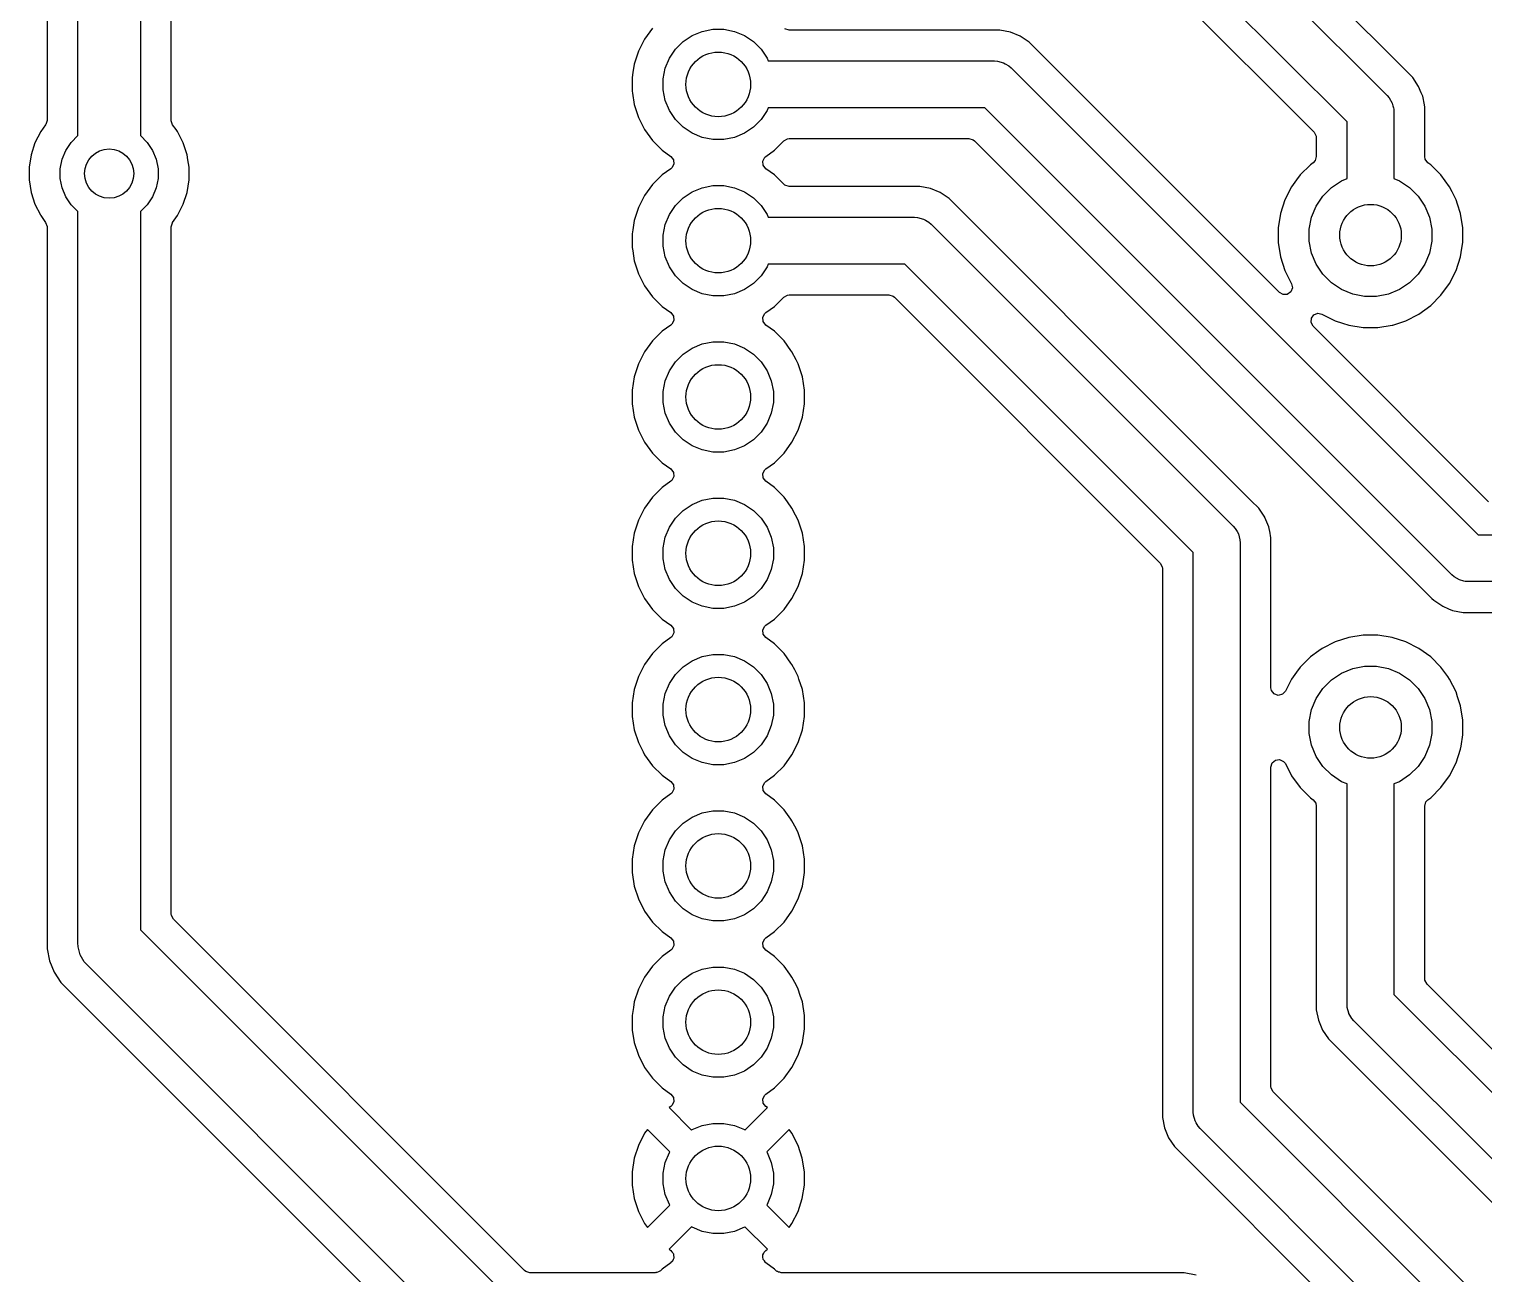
# Model space of a CAD drawing. Extents: x 101.7 to 181.8, y -136.4 to -71.3.
# Drawn here: x 133.7 to 157.34, y -123.88 to -103.65 of the extents above; entities that cross this region are included whole.
import ezdxf

# ---------------------------------------------------------------- set-up
doc = ezdxf.new("R2010")
doc.units = 0
doc.layers.add('BLACK', color=7, linetype='CONTINUOUS')

msp = doc.modelspace()

# ---------------------------------------------------------------- linework, layer by layer
at = {"layer": 'BLACK', "linetype": 'CONTINUOUS'}
for p, q in [((147.699408, -96.660592), (155.769407, -104.730592)), ((155.119, -105.157815), (147.272184, -97.311)), ((147.101189, -97.847819), (154.582181, -105.32881)), ((134.492, -105.382077), (134.492, -100.617923)), ((135.508, -100.617923), (135.508, -105.382077)), ((133.9915, -100.86475), (133.9915, -105.135248)), ((136.0085, -105.135248), (136.0085, -100.86475)), ((156.061923, -104.315294), (154.08458, -102.337951)), ((143.831752, -103.637641), (143.702187, -103.815974)), ((144.329046, -103.854291), (144.475743, -103.756271)), ((144.475743, -103.756271), (144.638744, -103.688754)), ((144.638744, -103.688754), (144.811785, -103.654334)), ((144.811785, -103.654334), (144.988215, -103.654334)), ((144.988215, -103.654334), (145.161256, -103.688754)), ((145.161256, -103.688754), (145.324257, -103.756271)), ((145.324257, -103.756271), (145.470954, -103.854291)), ((146.050469, -103.6685), (145.98343, -103.648815)), ((149.47682, -103.6685), (146.050469, -103.6685)), ((149.476821, -103.6685), (149.47682, -103.6685)), ((149.476823, -103.6685), (149.476821, -103.6685)), ((149.647118, -103.702374), (149.476823, -103.6685)), ((149.647128, -103.702377), (149.647118, -103.702374)), ((149.807543, -103.768822), (149.647128, -103.702377)), ((149.951926, -103.865295), (149.807543, -103.768822)), ((143.602103, -104.012396), (143.533985, -104.222047)), ((143.602104, -104.012393), (143.602103, -104.012396)), ((143.702187, -103.815974), (143.602104, -104.012393)), ((144.106271, -104.125743), (144.204291, -103.979046)), ((144.204291, -103.979046), (144.329046, -103.854291)), ((145.470954, -103.854291), (145.595709, -103.979046)), ((145.595709, -103.979046), (145.693729, -104.125743)), ((149.951927, -103.865296), (149.951926, -103.865295)), ((154.019999, -107.933369), (149.951927, -103.865296)), ((143.533985, -104.222047), (143.512225, -104.359433)), ((144.038754, -104.288744), (144.106271, -104.125743)), ((145.693729, -104.125743), (145.711647, -104.169)), ((145.711647, -104.169), (149.39, -104.169)), ((149.39, -104.169), (149.439715, -104.172259)), ((149.439715, -104.172259), (149.439731, -104.172259)), ((149.439731, -104.172259), (149.535803, -104.198002)), ((149.535803, -104.198002), (149.56266, -104.213508)), ((149.56266, -104.213508), (149.621938, -104.247732)), ((149.621938, -104.247732), (149.621946, -104.24774)), ((149.621946, -104.24774), (149.659408, -104.280592)), ((143.512225, -104.359433), (143.4995, -104.439778)), ((143.4995, -104.439778), (143.4995, -104.660222)), ((144.004334, -104.461785), (144.038754, -104.288744)), ((144.004334, -104.638215), (144.004334, -104.461785)), ((149.659408, -104.280592), (157.247815, -111.869)), ((156.164176, -104.417547), (156.061923, -104.315294)), ((156.184707, -104.438078), (156.164176, -104.417547)), ((156.281173, -104.582449), (156.184707, -104.438078)), ((143.4995, -104.660222), (143.505067, -104.695368)), ((143.505067, -104.695368), (143.533985, -104.877952)), ((144.038754, -104.811256), (144.004334, -104.638215)), ((155.769407, -104.730592), (155.802259, -104.768053)), ((156.281173, -104.582451), (156.281173, -104.582449)), ((156.281175, -104.582453), (156.281173, -104.582451)), ((156.323529, -104.684706), (156.281175, -104.582453)), ((156.347624, -104.742876), (156.323529, -104.684706)), ((143.533985, -104.877952), (143.602103, -105.087603)), ((144.106271, -104.974257), (144.038754, -104.811256)), ((145.711647, -104.931), (145.693729, -104.974257)), ((149.232184, -104.931), (145.711647, -104.931)), ((156.820592, -112.519407), (149.232184, -104.931)), ((155.802259, -104.768053), (155.802268, -104.768062)), ((155.802268, -104.768062), (155.851998, -104.854198)), ((155.851998, -104.854198), (155.864112, -104.899408)), ((155.864112, -104.899408), (155.872916, -104.932268)), ((155.872916, -104.932268), (155.87774, -104.95027)), ((155.87774, -104.95027), (155.881, -105)), ((156.375198, -104.8815), (156.347624, -104.742876)), ((156.375976, -104.885412), (156.375198, -104.8815)), ((156.3815, -104.913179), (156.375976, -104.885412)), ((156.3815, -105.722546), (156.3815, -104.913179)), ((133.967818, -105.208133), (133.887715, -105.318386)), ((133.971815, -105.202287), (133.967818, -105.208133)), ((133.9915, -105.135248), (133.971815, -105.202287)), ((136.008702, -105.142327), (136.0085, -105.135248)), ((136.032182, -105.208133), (136.008702, -105.142327)), ((136.08732, -105.284025), (136.032182, -105.208133)), ((143.602103, -105.087603), (143.602104, -105.087606)), ((143.602104, -105.087606), (143.702187, -105.284025)), ((144.204291, -105.120954), (144.106271, -104.974257)), ((144.329046, -105.245709), (144.204291, -105.120954)), ((145.595709, -105.120954), (145.470954, -105.245709)), ((145.693729, -104.974257), (145.595709, -105.120954)), ((155.119, -106.080635), (155.119, -105.157815)), ((155.881, -105), (155.881, -106.080635)), ((133.887715, -105.318386), (133.794781, -105.500776)), ((134.381592, -105.492485), (134.492, -105.382077)), ((135.508, -105.382077), (135.618408, -105.492485)), ((136.112287, -105.31839), (136.08732, -105.284025)), ((136.171364, -105.434334), (136.112287, -105.31839)), ((136.205218, -105.500776), (136.171364, -105.434334)), ((143.702187, -105.284025), (143.831752, -105.462358)), ((144.475743, -105.343729), (144.329046, -105.245709)), ((144.638744, -105.411246), (144.475743, -105.343729)), ((144.811785, -105.445666), (144.638744, -105.411246)), ((144.988215, -105.445666), (144.811785, -105.445666)), ((145.161256, -105.411246), (144.988215, -105.445666)), ((145.324257, -105.343729), (145.161256, -105.411246)), ((145.470954, -105.245709), (145.324257, -105.343729)), ((145.962788, -105.467819), (146.024111, -105.434334)), ((146.024111, -105.434334), (146.050469, -105.4315)), ((146.050469, -105.4315), (148.973508, -105.4315)), ((148.973508, -105.4315), (149.040547, -105.451185)), ((154.582181, -105.32881), (154.615666, -105.390133)), ((154.615666, -105.390133), (154.6185, -105.416491)), ((154.6185, -105.416491), (154.6185, -105.722546)), ((133.794781, -105.500776), (133.731522, -105.695465)), ((134.234448, -105.767772), (134.294463, -105.622883)), ((134.294463, -105.622883), (134.381592, -105.492485)), ((135.618408, -105.492485), (135.705537, -105.622883)), ((135.705537, -105.622883), (135.765552, -105.767772)), ((136.268477, -105.695465), (136.205218, -105.500776)), ((143.831752, -105.462358), (143.831756, -105.462363)), ((143.831756, -105.462363), (143.987636, -105.618243)), ((143.987636, -105.618243), (143.987641, -105.618247)), ((143.987641, -105.618247), (144.127254, -105.719682)), ((145.672745, -105.719682), (145.812358, -105.618247)), ((145.812356, -105.618247), (145.812365, -105.618242)), ((145.812358, -105.618247), (145.812356, -105.618247)), ((145.812365, -105.618242), (145.962788, -105.467819)), ((149.040547, -105.451185), (149.061189, -105.467819)), ((149.061189, -105.467819), (156.405294, -112.811923)), ((133.731522, -105.695465), (133.6995, -105.897648)), ((133.6995, -105.897648), (133.6995, -106.102351)), ((134.203852, -105.921586), (134.234448, -105.767772)), ((135.765552, -105.767772), (135.796148, -105.921586)), ((136.281076, -105.775012), (136.268477, -105.695465)), ((136.3005, -105.897648), (136.281076, -105.775012)), ((136.3005, -106.102352), (136.3005, -105.897648)), ((144.127254, -105.719682), (144.16992, -105.775012)), ((144.143293, -105.90642), (144.127254, -105.920318)), ((144.175899, -105.844625), (144.143293, -105.90642)), ((144.16992, -105.775012), (144.175899, -105.844625)), ((145.6241, -105.795375), (145.656705, -105.73358)), ((145.630079, -105.864989), (145.6241, -105.795375)), ((145.672745, -105.920318), (145.630079, -105.864989)), ((145.656705, -105.73358), (145.672745, -105.719682)), ((154.52249, -105.855482), (154.355485, -106.022487)), ((154.567387, -105.822863), (154.52249, -105.855482)), ((154.598815, -105.789585), (154.567387, -105.822863)), ((154.6185, -105.722546), (154.598815, -105.789585)), ((156.389948, -105.767533), (156.3815, -105.722546)), ((156.432613, -105.822863), (156.389948, -105.767533)), ((156.462565, -105.844625), (156.432613, -105.822863)), ((156.47751, -105.855483), (156.462565, -105.844625)), ((156.644517, -106.02249), (156.47751, -105.855483)), ((133.6995, -106.102351), (133.731522, -106.304534)), ((134.203852, -106.078414), (134.203852, -105.921586)), ((134.234448, -106.232228), (134.203852, -106.078414)), ((135.796148, -106.078414), (135.765552, -106.232228)), ((135.796148, -105.921586), (135.796148, -106.078414)), ((136.268477, -106.304534), (136.3005, -106.102352)), ((143.987636, -106.021756), (143.831756, -106.177636)), ((143.987641, -106.021752), (143.987636, -106.021756)), ((144.127254, -105.920318), (143.987641, -106.021752)), ((145.812358, -106.021752), (145.672745, -105.920318)), ((145.812363, -106.021756), (145.812358, -106.021752)), ((145.962788, -106.172181), (145.812363, -106.021756)), ((154.298175, -106.101368), (154.216657, -106.213566)), ((154.355483, -106.02249), (154.298175, -106.101368)), ((154.355485, -106.022488), (154.355483, -106.02249)), ((154.355485, -106.022487), (154.355485, -106.022488)), ((154.865607, -106.22699), (155.028603, -106.118079)), ((155.028603, -106.118079), (155.119, -106.080635)), ((155.881, -106.080635), (155.971397, -106.118079)), ((155.971397, -106.118079), (156.134393, -106.22699)), ((156.783343, -106.213567), (156.644517, -106.02249)), ((133.731522, -106.304534), (133.794781, -106.499223)), ((134.294463, -106.377117), (134.234448, -106.232228)), ((134.381592, -106.507515), (134.294463, -106.377117)), ((135.705537, -106.377117), (135.618408, -106.507515)), ((135.765552, -106.232228), (135.705537, -106.377117)), ((136.20522, -106.499219), (136.268477, -106.304534)), ((143.702187, -106.355974), (143.602104, -106.552393)), ((143.831752, -106.177641), (143.702187, -106.355974)), ((143.831756, -106.177636), (143.831752, -106.177641)), ((144.329046, -106.394291), (144.475743, -106.296271)), ((144.475743, -106.296271), (144.638744, -106.228754)), ((144.638744, -106.228754), (144.811785, -106.194334)), ((144.811785, -106.194334), (144.988215, -106.194334)), ((144.988215, -106.194334), (145.161256, -106.228754)), ((145.161256, -106.228754), (145.324257, -106.296271)), ((145.324257, -106.296271), (145.470954, -106.394291)), ((145.98343, -106.188815), (145.962788, -106.172181)), ((146.050469, -106.2085), (145.98343, -106.188815)), ((148.17682, -106.2085), (146.050469, -106.2085)), ((148.176821, -106.2085), (148.17682, -106.2085)), ((148.176823, -106.2085), (148.176821, -106.2085)), ((148.347118, -106.242374), (148.176823, -106.2085)), ((148.347128, -106.242377), (148.347118, -106.242374)), ((148.507543, -106.308822), (148.347128, -106.242377)), ((148.651926, -106.405295), (148.507543, -106.308822)), ((154.216657, -106.213566), (154.109433, -106.424003)), ((154.618079, -106.528603), (154.72699, -106.365607)), ((154.72699, -106.365607), (154.865607, -106.22699)), ((156.134393, -106.22699), (156.27301, -106.365607)), ((156.27301, -106.365607), (156.381921, -106.528603)), ((156.824223, -106.293799), (156.783343, -106.213567)), ((156.890566, -106.424003), (156.824223, -106.293799)), ((133.794781, -106.499223), (133.882403, -106.671189)), ((134.492, -106.617923), (134.381592, -106.507515)), ((134.492, -118.5), (134.492, -106.617923)), ((135.618408, -106.507515), (135.508, -106.617923)), ((135.508, -106.617923), (135.508, -118.289579)), ((136.112287, -106.68161), (136.20522, -106.499219)), ((143.602103, -106.552396), (143.533985, -106.762047)), ((143.602104, -106.552393), (143.602103, -106.552396)), ((144.106271, -106.665743), (144.204291, -106.519046)), ((144.204291, -106.519046), (144.329046, -106.394291)), ((145.470954, -106.394291), (145.595709, -106.519046)), ((145.595709, -106.519046), (145.693729, -106.665743)), ((148.651927, -106.405296), (148.651926, -106.405295)), ((152.414232, -110.167603), (148.651927, -106.405296)), ((154.109433, -106.424003), (154.036446, -106.648631)), ((154.54306, -106.709715), (154.618079, -106.528603)), ((156.381921, -106.528603), (156.45694, -106.709715)), ((156.890566, -106.424005), (156.890566, -106.424003)), ((156.890568, -106.424008), (156.890566, -106.424005)), ((156.915007, -106.499223), (156.890568, -106.424008)), ((156.963553, -106.648631), (156.915007, -106.499223)), ((133.882403, -106.671189), (133.887713, -106.68161)), ((133.887713, -106.68161), (133.967818, -106.791866)), ((133.967818, -106.791866), (133.991298, -106.85767)), ((133.991298, -106.85767), (133.9915, -106.86475)), ((133.9915, -106.86475), (133.9915, -118.599333)), ((136.0085, -106.86475), (136.028185, -106.797711)), ((136.0085, -118.030904), (136.0085, -106.86475)), ((136.028185, -106.797711), (136.032165, -106.791888)), ((136.032165, -106.791888), (136.112287, -106.68161)), ((143.533985, -106.762047), (143.510048, -106.913179)), ((144.004334, -107.001785), (144.038754, -106.828744)), ((144.038754, -106.828744), (144.106271, -106.665743)), ((145.693729, -106.665743), (145.711647, -106.709)), ((145.711647, -106.709), (148.09, -106.709)), ((148.09, -106.709), (148.139715, -106.712259)), ((148.139715, -106.712259), (148.139731, -106.712259)), ((148.139731, -106.712259), (148.235803, -106.738002)), ((148.235803, -106.738002), (148.26733, -106.756204)), ((148.26733, -106.756204), (148.321938, -106.787732)), ((148.321938, -106.787732), (148.321946, -106.78774)), ((148.321946, -106.78774), (148.359408, -106.820592)), ((148.359408, -106.820592), (153.269408, -111.730593)), ((154.036446, -106.648631), (153.9995, -106.881902)), ((154.504815, -106.901983), (154.54306, -106.709715)), ((156.45694, -106.709715), (156.495185, -106.901983)), ((157.0005, -106.881902), (156.963553, -106.648631)), ((143.510048, -106.913179), (143.4995, -106.979778)), ((143.4995, -106.979778), (143.4995, -107.200222)), ((144.004334, -107.178215), (144.004334, -107.001785)), ((153.9995, -106.881902), (153.9995, -107.118097)), ((154.504815, -107.098017), (154.504815, -106.901983)), ((154.54306, -107.290285), (154.504815, -107.098017)), ((156.495185, -107.098017), (156.45694, -107.290285)), ((156.495185, -106.901983), (156.495185, -107.098017)), ((157.0005, -107.118097), (157.0005, -106.881902)), ((143.4995, -107.200222), (143.508512, -107.257124)), ((143.508512, -107.257124), (143.533985, -107.417952)), ((144.038754, -107.351256), (144.004334, -107.178215)), ((153.9995, -107.118097), (154.036446, -107.351368)), ((154.618079, -107.471397), (154.54306, -107.290285)), ((156.45694, -107.290285), (156.381921, -107.471397)), ((156.963553, -107.351368), (156.985381, -107.213553)), ((156.985381, -107.213553), (157.0005, -107.118097)), ((143.533985, -107.417952), (143.602103, -107.627603)), ((144.106271, -107.514257), (144.038754, -107.351256)), ((144.204291, -107.660954), (144.106271, -107.514257)), ((145.693729, -107.514257), (145.595709, -107.660954)), ((145.711647, -107.471), (145.693729, -107.514257)), ((147.932184, -107.471), (145.711647, -107.471)), ((152.619, -112.157815), (147.932184, -107.471)), ((154.036446, -107.351368), (154.109433, -107.575996)), ((154.72699, -107.634393), (154.618079, -107.471397)), ((156.381921, -107.471397), (156.27301, -107.634393)), ((156.890568, -107.575992), (156.963553, -107.351368)), ((143.602103, -107.627603), (143.602104, -107.627606)), ((143.602104, -107.627606), (143.670122, -107.761096)), ((143.670122, -107.761096), (143.696022, -107.811927)), ((144.329046, -107.785709), (144.204291, -107.660954)), ((144.475743, -107.883729), (144.329046, -107.785709)), ((145.470954, -107.785709), (145.324257, -107.883729)), ((145.595709, -107.660954), (145.470954, -107.785709)), ((154.109433, -107.575996), (154.218165, -107.789393)), ((154.218165, -107.789393), (154.231061, -107.858062)), ((154.865607, -107.77301), (154.72699, -107.634393)), ((155.028603, -107.881921), (154.865607, -107.77301)), ((156.134393, -107.77301), (155.971397, -107.881921)), ((156.27301, -107.634393), (156.134393, -107.77301)), ((156.644517, -107.97751), (156.783343, -107.786433)), ((156.783343, -107.786433), (156.890568, -107.575992)), ((143.696022, -107.811927), (143.702187, -107.824025)), ((143.702187, -107.824025), (143.831752, -108.002358)), ((143.831752, -108.002358), (143.831756, -108.002363)), ((143.831756, -108.002363), (143.987636, -108.158243)), ((144.638744, -107.951246), (144.475743, -107.883729)), ((144.811785, -107.985666), (144.638744, -107.951246)), ((144.988215, -107.985666), (144.811785, -107.985666)), ((145.161256, -107.951246), (144.988215, -107.985666)), ((145.324257, -107.883729), (145.161256, -107.951246)), ((145.812365, -108.158242), (145.962788, -108.007819)), ((145.962788, -108.007819), (146.024111, -107.974334)), ((146.024111, -107.974334), (146.050469, -107.9715)), ((146.050469, -107.9715), (147.673508, -107.9715)), ((147.673508, -107.9715), (147.740547, -107.991185)), ((147.740547, -107.991185), (147.761189, -108.007819)), ((147.761189, -108.007819), (152.082181, -112.32881)), ((154.077873, -107.966052), (154.019999, -107.933369)), ((154.147678, -107.96306), (154.077873, -107.966052)), ((154.204785, -107.922803), (154.147678, -107.96306)), ((154.231061, -107.858062), (154.204785, -107.922803)), ((155.209715, -107.95694), (155.028603, -107.881921)), ((155.401983, -107.995185), (155.209715, -107.95694)), ((155.598017, -107.995185), (155.401983, -107.995185)), ((155.790285, -107.95694), (155.598017, -107.995185)), ((155.971397, -107.881921), (155.790285, -107.95694)), ((156.47751, -108.144517), (156.644517, -107.97751)), ((143.987636, -108.158243), (143.987641, -108.158247)), ((143.987641, -108.158247), (144.127254, -108.259682)), ((144.127254, -108.259682), (144.16992, -108.315012)), ((145.6241, -108.335375), (145.656705, -108.27358)), ((145.656705, -108.27358), (145.672745, -108.259682)), ((145.672745, -108.259682), (145.812358, -108.158247)), ((145.812356, -108.158247), (145.812365, -108.158242)), ((145.812358, -108.158247), (145.812356, -108.158247)), ((154.58, -108.293052), (154.645464, -108.268635)), ((154.645464, -108.268635), (154.710605, -108.281834)), ((154.710605, -108.281834), (154.924003, -108.390566)), ((156.075992, -108.390568), (156.286433, -108.283343)), ((156.286433, -108.283343), (156.47751, -108.144517)), ((144.127254, -108.460318), (143.987641, -108.561752)), ((144.143293, -108.44642), (144.127254, -108.460318)), ((144.175899, -108.384625), (144.143293, -108.44642)), ((144.16992, -108.315012), (144.175899, -108.384625)), ((145.630079, -108.404989), (145.6241, -108.335375)), ((145.672745, -108.460318), (145.630079, -108.404989)), ((145.812358, -108.561752), (145.672745, -108.460318)), ((154.533144, -108.418677), (154.538128, -108.348985)), ((154.566629, -108.48), (154.533144, -108.418677)), ((154.538128, -108.348985), (154.58, -108.293052)), ((157.41881, -111.332181), (154.566629, -108.48)), ((154.924003, -108.390566), (154.924005, -108.390566)), ((154.924005, -108.390566), (154.924008, -108.390568)), ((154.924008, -108.390568), (155.044412, -108.429689)), ((155.044412, -108.429689), (155.148631, -108.463553)), ((155.148631, -108.463553), (155.381903, -108.5005)), ((155.381903, -108.5005), (155.381908, -108.5005)), ((155.381908, -108.5005), (155.618097, -108.5005)), ((155.618097, -108.5005), (155.851368, -108.463553)), ((155.851368, -108.463553), (155.861324, -108.460318)), ((155.861324, -108.460318), (156.075992, -108.390568)), ((143.831752, -108.717641), (143.702187, -108.895974)), ((143.831756, -108.717636), (143.831752, -108.717641)), ((143.987636, -108.561756), (143.831756, -108.717636)), ((143.987641, -108.561752), (143.987636, -108.561756)), ((144.638744, -108.768754), (144.811785, -108.734334)), ((144.811785, -108.734334), (144.988215, -108.734334)), ((144.988215, -108.734334), (145.161256, -108.768754)), ((145.812363, -108.561756), (145.812358, -108.561752)), ((145.968243, -108.717636), (145.812363, -108.561756)), ((145.968247, -108.717641), (145.968243, -108.717636)), ((146.08126, -108.873192), (145.968247, -108.717641)), ((143.702187, -108.895974), (143.602104, -109.092393)), ((144.204291, -109.059046), (144.329046, -108.934291)), ((144.329046, -108.934291), (144.475743, -108.836271)), ((144.475743, -108.836271), (144.638744, -108.768754)), ((145.161256, -108.768754), (145.324257, -108.836271)), ((145.324257, -108.836271), (145.470954, -108.934291)), ((145.470954, -108.934291), (145.595709, -109.059046)), ((146.097815, -108.895978), (146.08126, -108.873192)), ((146.163237, -109.024375), (146.097815, -108.895978)), ((143.602103, -109.092396), (143.533985, -109.302047)), ((143.602104, -109.092393), (143.602103, -109.092396)), ((144.038754, -109.368744), (144.106271, -109.205743)), ((144.106271, -109.205743), (144.204291, -109.059046)), ((145.595709, -109.059046), (145.693729, -109.205743)), ((145.693729, -109.205743), (145.761246, -109.368744)), ((146.197895, -109.092393), (146.163237, -109.024375)), ((146.197895, -109.092394), (146.197895, -109.092393)), ((146.266015, -109.302049), (146.197895, -109.092394)), ((143.533985, -109.302047), (143.4995, -109.519778)), ((144.004334, -109.541785), (144.038754, -109.368744)), ((145.761246, -109.368744), (145.795666, -109.541785)), ((146.3005, -109.519778), (146.266015, -109.302049)), ((143.4995, -109.519778), (143.4995, -109.740221)), ((144.004334, -109.718215), (144.004334, -109.541785)), ((145.795666, -109.541785), (145.795666, -109.718215)), ((146.3005, -109.740222), (146.3005, -109.519778)), ((143.4995, -109.740221), (143.533985, -109.957952)), ((144.038754, -109.891256), (144.004334, -109.718215)), ((144.106271, -110.054257), (144.038754, -109.891256)), ((145.761246, -109.891256), (145.693729, -110.054257)), ((145.795666, -109.718215), (145.761246, -109.891256)), ((146.266015, -109.957951), (146.3005, -109.740222)), ((143.533985, -109.957952), (143.602103, -110.167603)), ((143.602103, -110.167603), (143.602104, -110.167606)), ((143.602104, -110.167606), (143.702187, -110.364025)), ((144.204291, -110.200954), (144.106271, -110.054257)), ((145.693729, -110.054257), (145.595709, -110.200954)), ((146.097815, -110.364022), (146.197895, -110.167606)), ((146.197895, -110.167606), (146.266015, -109.957951)), ((153.561923, -111.315294), (152.414232, -110.167603)), ((143.702187, -110.364025), (143.831752, -110.542358)), ((144.329046, -110.325709), (144.204291, -110.200954)), ((144.475743, -110.423729), (144.329046, -110.325709)), ((145.470954, -110.325709), (145.324257, -110.423729)), ((145.595709, -110.200954), (145.470954, -110.325709)), ((145.968242, -110.542365), (146.097815, -110.364022)), ((143.831752, -110.542358), (143.831756, -110.542363)), ((143.831756, -110.542363), (143.987636, -110.698243)), ((144.638744, -110.491246), (144.475743, -110.423729)), ((144.811785, -110.525666), (144.638744, -110.491246)), ((144.988215, -110.525666), (144.811785, -110.525666)), ((145.161256, -110.491246), (144.988215, -110.525666)), ((145.324257, -110.423729), (145.161256, -110.491246)), ((145.812365, -110.698242), (145.968242, -110.542365)), ((143.987636, -110.698243), (143.987641, -110.698247)), ((143.987641, -110.698247), (144.127254, -110.799682)), ((144.127254, -110.799682), (144.16992, -110.855012)), ((144.16992, -110.855012), (144.175899, -110.924625)), ((145.6241, -110.875375), (145.656705, -110.81358)), ((145.630079, -110.944989), (145.6241, -110.875375)), ((145.656705, -110.81358), (145.672745, -110.799682)), ((145.672745, -110.799682), (145.812358, -110.698247)), ((145.812356, -110.698247), (145.812365, -110.698242)), ((145.812358, -110.698247), (145.812356, -110.698247)), ((143.987636, -111.101756), (143.831756, -111.257636)), ((143.987641, -111.101752), (143.987636, -111.101756)), ((144.127254, -111.000318), (143.987641, -111.101752)), ((144.143293, -110.98642), (144.127254, -111.000318)), ((144.175899, -110.924625), (144.143293, -110.98642)), ((145.672745, -111.000318), (145.630079, -110.944989)), ((145.812358, -111.101752), (145.672745, -111.000318)), ((145.812363, -111.101756), (145.812358, -111.101752)), ((145.968243, -111.257636), (145.812363, -111.101756)), ((143.831752, -111.257641), (143.702187, -111.435974)), ((143.831756, -111.257636), (143.831752, -111.257641)), ((144.475743, -111.376271), (144.638744, -111.308754)), ((144.638744, -111.308754), (144.811785, -111.274334)), ((144.811785, -111.274334), (144.988215, -111.274334)), ((144.988215, -111.274334), (145.161256, -111.308754)), ((145.161256, -111.308754), (145.324257, -111.376271)), ((145.968247, -111.257641), (145.968243, -111.257636)), ((146.022403, -111.332181), (145.968247, -111.257641)), ((146.097815, -111.435978), (146.022403, -111.332181)), ((153.684706, -111.438077), (153.561923, -111.315294)), ((143.702187, -111.435974), (143.602104, -111.632393)), ((144.204291, -111.599046), (144.329046, -111.474291)), ((144.329046, -111.474291), (144.475743, -111.376271)), ((145.324257, -111.376271), (145.470954, -111.474291)), ((145.470954, -111.474291), (145.595709, -111.599046)), ((146.157011, -111.552155), (146.097815, -111.435978)), ((146.197895, -111.632393), (146.157011, -111.552155)), ((153.781175, -111.582453), (153.684706, -111.438077)), ((153.781856, -111.583473), (153.781175, -111.582453)), ((153.783499, -111.588065), (153.781856, -111.583473)), ((153.847625, -111.742876), (153.783499, -111.588065)), ((143.602103, -111.632396), (143.533985, -111.842047)), ((143.602104, -111.632393), (143.602103, -111.632396)), ((144.038754, -111.908744), (144.106271, -111.745743)), ((144.106271, -111.745743), (144.204291, -111.599046)), ((145.595709, -111.599046), (145.693729, -111.745743)), ((145.693729, -111.745743), (145.761246, -111.908744)), ((146.197895, -111.632394), (146.197895, -111.632393)), ((146.266015, -111.842049), (146.197895, -111.632394)), ((153.269408, -111.730593), (153.302259, -111.768053)), ((153.302259, -111.768053), (153.302268, -111.768062)), ((153.302268, -111.768062), (153.3311, -111.818002)), ((153.3311, -111.818002), (153.351998, -111.854198)), ((153.867351, -111.842049), (153.847625, -111.742876)), ((143.533985, -111.842047), (143.4995, -112.059778)), ((143.4995, -112.059778), (143.4995, -112.280221)), ((144.004334, -112.081785), (144.038754, -111.908744)), ((145.761246, -111.908744), (145.795666, -112.081785)), ((146.3005, -112.059778), (146.266015, -111.842049)), ((146.3005, -112.280222), (146.3005, -112.059778)), ((153.351998, -111.854198), (153.377741, -111.950269)), ((153.377741, -111.950269), (153.377741, -111.950285)), ((153.377741, -111.950285), (153.381, -112)), ((153.381, -112), (153.381, -121.092184)), ((153.87584, -111.884727), (153.867351, -111.842049)), ((153.8815, -111.913178), (153.87584, -111.884727)), ((153.8815, -114.354851), (153.8815, -111.913178)), ((157.247815, -111.869), (164, -111.869)), ((143.4995, -112.280221), (143.533985, -112.497952)), ((144.004334, -112.258215), (144.004334, -112.081785)), ((144.038754, -112.431256), (144.004334, -112.258215)), ((145.795666, -112.258215), (145.761246, -112.431256)), ((145.795666, -112.081785), (145.795666, -112.258215)), ((146.266015, -112.497951), (146.3005, -112.280222)), ((152.619, -121.25), (152.619, -112.157815)), ((143.533985, -112.497952), (143.602103, -112.707603)), ((144.106271, -112.594257), (144.038754, -112.431256)), ((145.761246, -112.431256), (145.693729, -112.594257)), ((146.197895, -112.707606), (146.266015, -112.497951)), ((152.082181, -112.32881), (152.115666, -112.390133)), ((152.115666, -112.390133), (152.1185, -112.416491)), ((152.1185, -112.416491), (152.1185, -121.336819)), ((156.858053, -112.552259), (156.820592, -112.519407)), ((143.602103, -112.707603), (143.602104, -112.707606)), ((143.602104, -112.707606), (143.702187, -112.904025)), ((144.204291, -112.740954), (144.106271, -112.594257)), ((144.329046, -112.865709), (144.204291, -112.740954)), ((145.595709, -112.740954), (145.470954, -112.865709)), ((145.693729, -112.594257), (145.595709, -112.740954)), ((146.097815, -112.904022), (146.197895, -112.707606)), ((156.858062, -112.552268), (156.858053, -112.552259)), ((156.944198, -112.601998), (156.858062, -112.552268)), ((157.014527, -112.620842), (156.944198, -112.601998)), ((157.040269, -112.62774), (157.014527, -112.620842)), ((157.04027, -112.62774), (157.040269, -112.62774)), ((157.09, -112.631), (157.04027, -112.62774)), ((163.842184, -112.631), (157.09, -112.631)), ((143.702187, -112.904025), (143.831752, -113.082358)), ((144.475743, -112.963729), (144.329046, -112.865709)), ((144.638744, -113.031246), (144.475743, -112.963729)), ((145.324257, -112.963729), (145.161256, -113.031246)), ((145.470954, -112.865709), (145.324257, -112.963729)), ((145.968242, -113.082365), (146.097815, -112.904022)), ((156.405294, -112.811923), (156.497393, -112.904022)), ((156.497393, -112.904022), (156.528078, -112.934707)), ((156.528078, -112.934707), (156.672446, -113.031171)), ((143.831752, -113.082358), (143.831756, -113.082363)), ((143.831756, -113.082363), (143.987636, -113.238243)), ((143.987636, -113.238243), (143.987641, -113.238247)), ((143.987641, -113.238247), (144.127254, -113.339682)), ((144.811785, -113.065666), (144.638744, -113.031246)), ((144.988215, -113.065666), (144.811785, -113.065666)), ((145.161256, -113.031246), (144.988215, -113.065666)), ((145.672745, -113.339682), (145.812358, -113.238247)), ((145.812356, -113.238247), (145.812365, -113.238242)), ((145.812358, -113.238247), (145.812356, -113.238247)), ((145.812365, -113.238242), (145.968242, -113.082365)), ((156.672446, -113.031171), (156.672459, -113.031178)), ((156.672459, -113.031178), (156.769046, -113.071185)), ((156.769046, -113.071185), (156.832876, -113.097624)), ((156.832876, -113.097624), (156.83288, -113.097624)), ((156.83288, -113.097624), (156.832881, -113.097625)), ((156.832881, -113.097625), (157.003176, -113.1315)), ((157.003176, -113.1315), (157.003179, -113.1315)), ((157.003179, -113.1315), (157.00318, -113.1315)), ((157.00318, -113.1315), (163.583508, -113.1315)), ((144.127254, -113.339682), (144.16992, -113.395012)), ((144.175899, -113.464625), (144.143293, -113.52642)), ((144.16992, -113.395012), (144.175899, -113.464625)), ((145.6241, -113.415375), (145.656705, -113.35358)), ((145.630079, -113.484989), (145.6241, -113.415375)), ((145.672745, -113.540318), (145.630079, -113.484989)), ((145.656705, -113.35358), (145.672745, -113.339682)), ((143.987636, -113.641756), (143.831756, -113.797636)), ((143.987641, -113.641752), (143.987636, -113.641756)), ((144.127254, -113.540318), (143.987641, -113.641752)), ((144.143293, -113.52642), (144.127254, -113.540318)), ((145.812358, -113.641752), (145.672745, -113.540318)), ((145.812363, -113.641756), (145.812358, -113.641752)), ((145.968243, -113.797636), (145.812363, -113.641756)), ((154.713566, -113.716657), (154.657782, -113.757187)), ((154.924003, -113.609433), (154.713566, -113.716657)), ((155.148631, -113.536446), (154.924003, -113.609433)), ((155.381903, -113.4995), (155.148631, -113.536446)), ((155.381908, -113.4995), (155.381903, -113.4995)), ((155.618092, -113.4995), (155.381908, -113.4995)), ((155.618097, -113.4995), (155.618092, -113.4995)), ((155.851368, -113.536446), (155.618097, -113.4995)), ((156.075996, -113.609433), (155.851368, -113.536446)), ((156.286433, -113.716657), (156.075996, -113.609433)), ((156.47751, -113.855483), (156.286433, -113.716657)), ((143.831752, -113.797641), (143.702187, -113.975974)), ((143.831756, -113.797636), (143.831752, -113.797641)), ((144.329046, -114.014291), (144.475743, -113.916271)), ((144.475743, -113.916271), (144.638744, -113.848754)), ((144.638744, -113.848754), (144.811785, -113.814334)), ((144.811785, -113.814334), (144.988215, -113.814334)), ((144.988215, -113.814334), (145.161256, -113.848754)), ((145.161256, -113.848754), (145.324257, -113.916271)), ((145.324257, -113.916271), (145.470954, -114.014291)), ((145.968247, -113.797641), (145.968243, -113.797636)), ((146.08126, -113.953192), (145.968247, -113.797641)), ((146.097815, -113.975978), (146.08126, -113.953192)), ((154.522487, -113.855485), (154.355485, -114.022487)), ((154.522488, -113.855485), (154.522487, -113.855485)), ((154.52249, -113.855483), (154.522488, -113.855485)), ((154.657782, -113.757187), (154.52249, -113.855483)), ((156.644517, -114.02249), (156.47751, -113.855483)), ((143.602103, -114.172396), (143.533985, -114.382047)), ((143.602104, -114.172393), (143.602103, -114.172396)), ((143.702187, -113.975974), (143.602104, -114.172393)), ((144.106271, -114.285743), (144.204291, -114.139046)), ((144.204291, -114.139046), (144.329046, -114.014291)), ((145.470954, -114.014291), (145.595709, -114.139046)), ((145.595709, -114.139046), (145.693729, -114.285743)), ((146.141411, -114.061539), (146.097815, -113.975978)), ((146.197895, -114.172393), (146.141411, -114.061539)), ((146.197896, -114.172396), (146.197895, -114.172393)), ((146.211273, -114.213567), (146.197896, -114.172396)), ((154.295862, -114.10455), (154.216657, -114.213566)), ((154.355483, -114.02249), (154.295862, -114.10455)), ((154.355485, -114.022488), (154.355483, -114.02249)), ((154.355485, -114.022487), (154.355485, -114.022488)), ((154.865607, -114.22699), (155.028603, -114.118079)), ((155.028603, -114.118079), (155.209715, -114.04306)), ((155.209715, -114.04306), (155.401983, -114.004815)), ((155.401983, -114.004815), (155.598017, -114.004815)), ((155.598017, -114.004815), (155.790285, -114.04306)), ((155.790285, -114.04306), (155.971397, -114.118079)), ((155.971397, -114.118079), (156.134393, -114.22699)), ((156.75343, -114.172396), (156.644517, -114.02249)), ((156.783342, -114.213566), (156.75343, -114.172396)), ((143.533985, -114.382047), (143.4995, -114.599778)), ((144.038754, -114.448744), (144.106271, -114.285743)), ((145.693729, -114.285743), (145.761246, -114.448744)), ((146.266015, -114.382049), (146.211273, -114.213567)), ((146.3005, -114.599778), (146.266015, -114.382049)), ((153.890603, -114.401484), (153.8815, -114.354851)), ((153.934054, -114.456199), (153.890603, -114.401484)), ((154.115985, -114.411146), (154.06801, -114.461942)), ((154.216657, -114.213566), (154.115985, -114.411146)), ((154.618079, -114.528603), (154.72699, -114.365607)), ((154.72699, -114.365607), (154.865607, -114.22699)), ((156.134393, -114.22699), (156.27301, -114.365607)), ((156.27301, -114.365607), (156.381921, -114.528603)), ((156.890566, -114.424003), (156.783342, -114.213566)), ((156.890566, -114.424005), (156.890566, -114.424003)), ((156.890568, -114.424008), (156.890566, -114.424005)), ((156.915513, -114.500781), (156.890568, -114.424008)), ((143.4995, -114.599778), (143.4995, -114.820221)), ((144.004334, -114.621785), (144.038754, -114.448744)), ((144.004334, -114.798215), (144.004334, -114.621785)), ((145.761246, -114.448744), (145.795666, -114.621785)), ((145.795666, -114.621785), (145.795666, -114.798215)), ((146.3005, -114.820222), (146.3005, -114.599778)), ((154.000189, -114.478737), (153.934054, -114.456199)), ((154.06801, -114.461942), (154.000189, -114.478737)), ((154.54306, -114.709715), (154.618079, -114.528603)), ((156.381921, -114.528603), (156.45694, -114.709715)), ((156.963553, -114.648631), (156.915513, -114.500781)), ((157.0005, -114.881902), (156.963553, -114.648631)), ((143.4995, -114.820221), (143.533985, -115.037952)), ((144.038754, -114.971256), (144.004334, -114.798215)), ((145.795666, -114.798215), (145.761246, -114.971256)), ((146.266015, -115.037951), (146.3005, -114.820222)), ((154.504815, -114.901983), (154.54306, -114.709715)), ((154.504815, -115.098017), (154.504815, -114.901983)), ((156.45694, -114.709715), (156.495185, -114.901983)), ((156.495185, -114.901983), (156.495185, -115.098017)), ((157.0005, -115.118097), (157.0005, -114.881902)), ((143.533985, -115.037952), (143.602103, -115.247603)), ((144.106271, -115.134257), (144.038754, -114.971256)), ((144.204291, -115.280954), (144.106271, -115.134257)), ((145.693729, -115.134257), (145.595709, -115.280954)), ((145.761246, -114.971256), (145.693729, -115.134257)), ((146.197895, -115.247606), (146.266015, -115.037951)), ((154.54306, -115.290285), (154.504815, -115.098017)), ((156.495185, -115.098017), (156.45694, -115.290285)), ((156.970971, -115.304534), (157.0005, -115.118097)), ((143.602103, -115.247603), (143.602104, -115.247606)), ((143.602104, -115.247606), (143.654975, -115.351368)), ((143.654975, -115.351368), (143.677055, -115.394703)), ((144.329046, -115.405709), (144.204291, -115.280954)), ((145.595709, -115.280954), (145.470954, -115.405709)), ((146.097815, -115.444022), (146.197895, -115.247606)), ((154.618079, -115.471397), (154.54306, -115.290285)), ((156.45694, -115.290285), (156.381921, -115.471397)), ((156.890568, -115.575992), (156.963553, -115.351368)), ((156.963553, -115.351368), (156.970971, -115.304534)), ((143.677055, -115.394703), (143.702187, -115.444025)), ((143.702187, -115.444025), (143.831752, -115.622358)), ((144.475743, -115.503729), (144.329046, -115.405709)), ((144.638744, -115.571246), (144.475743, -115.503729)), ((144.811785, -115.605666), (144.638744, -115.571246)), ((144.988215, -115.605666), (144.811785, -115.605666)), ((145.161256, -115.571246), (144.988215, -115.605666)), ((145.324257, -115.503729), (145.161256, -115.571246)), ((145.470954, -115.405709), (145.324257, -115.503729)), ((145.968242, -115.622365), (146.097815, -115.444022)), ((153.8815, -115.645148), (153.901185, -115.578109)), ((153.901185, -115.578109), (153.953989, -115.532354)), ((153.953989, -115.532354), (154.023147, -115.52241)), ((154.023147, -115.52241), (154.086703, -115.551435)), ((154.086703, -115.551435), (154.115985, -115.588853)), ((154.115985, -115.588853), (154.216657, -115.786433)), ((154.72699, -115.634393), (154.618079, -115.471397)), ((156.381921, -115.471397), (156.27301, -115.634393)), ((156.783343, -115.786433), (156.890568, -115.575992)), ((143.831752, -115.622358), (143.831756, -115.622363)), ((143.831756, -115.622363), (143.987636, -115.778243)), ((143.987636, -115.778243), (143.987641, -115.778247)), ((143.987641, -115.778247), (144.127254, -115.879682)), ((145.672745, -115.879682), (145.812358, -115.778247)), ((145.812356, -115.778247), (145.812365, -115.778242)), ((145.812358, -115.778247), (145.812356, -115.778247)), ((145.812365, -115.778242), (145.968242, -115.622365)), ((153.8815, -120.833507), (153.8815, -115.645148)), ((154.216657, -115.786433), (154.355483, -115.97751)), ((154.865607, -115.77301), (154.72699, -115.634393)), ((155.028603, -115.881921), (154.865607, -115.77301)), ((156.134393, -115.77301), (155.971397, -115.881921)), ((156.27301, -115.634393), (156.134393, -115.77301)), ((156.644517, -115.97751), (156.783343, -115.786433)), ((144.127254, -116.080318), (143.987641, -116.181752)), ((144.127254, -115.879682), (144.16992, -115.935012)), ((144.143293, -116.06642), (144.127254, -116.080318)), ((144.175899, -116.004625), (144.143293, -116.06642)), ((144.16992, -115.935012), (144.175899, -116.004625)), ((145.6241, -115.955375), (145.656705, -115.89358)), ((145.630079, -116.024989), (145.6241, -115.955375)), ((145.672745, -116.080318), (145.630079, -116.024989)), ((145.656705, -115.89358), (145.672745, -115.879682)), ((145.812358, -116.181752), (145.672745, -116.080318)), ((154.355483, -115.97751), (154.355485, -115.977512)), ((154.355485, -115.977512), (154.522493, -116.14452)), ((155.119, -115.919364), (155.028603, -115.881921)), ((155.119, -119.5), (155.119, -115.919364)), ((155.971397, -115.881921), (155.881, -115.919364)), ((155.881, -115.919364), (155.881, -119.342184)), ((156.47751, -116.144517), (156.644517, -115.97751)), ((143.987636, -116.181756), (143.831756, -116.337636)), ((143.987641, -116.181752), (143.987636, -116.181756)), ((145.812363, -116.181756), (145.812358, -116.181752)), ((145.968243, -116.337636), (145.812363, -116.181756)), ((154.522493, -116.14452), (154.567384, -116.177134)), ((154.567384, -116.177134), (154.61005, -116.232463)), ((154.61005, -116.232463), (154.6185, -116.277453)), ((154.6185, -116.277453), (154.6185, -119.413179)), ((156.3815, -116.277453), (156.401185, -116.210414)), ((156.3815, -119.083508), (156.3815, -116.277453)), ((156.401185, -116.210414), (156.432616, -116.177134)), ((156.432616, -116.177134), (156.477506, -116.14452)), ((156.477506, -116.144519), (156.47751, -116.144517)), ((156.477506, -116.14452), (156.477506, -116.144519)), ((143.702187, -116.515974), (143.602104, -116.712393)), ((143.831752, -116.337641), (143.702187, -116.515974)), ((143.831756, -116.337636), (143.831752, -116.337641)), ((144.204291, -116.679046), (144.329046, -116.554291)), ((144.329046, -116.554291), (144.475743, -116.456271)), ((144.475743, -116.456271), (144.638744, -116.388754)), ((144.638744, -116.388754), (144.811785, -116.354334)), ((144.811785, -116.354334), (144.988215, -116.354334)), ((144.988215, -116.354334), (145.161256, -116.388754)), ((145.161256, -116.388754), (145.324257, -116.456271)), ((145.324257, -116.456271), (145.470954, -116.554291)), ((145.470954, -116.554291), (145.595709, -116.679046)), ((145.968247, -116.337641), (145.968243, -116.337636)), ((146.08126, -116.493192), (145.968247, -116.337641)), ((146.097815, -116.515978), (146.08126, -116.493192)), ((146.163237, -116.644375), (146.097815, -116.515978)), ((143.602103, -116.712396), (143.533985, -116.922047)), ((143.602104, -116.712393), (143.602103, -116.712396)), ((144.106271, -116.825743), (144.204291, -116.679046)), ((145.595709, -116.679046), (145.693729, -116.825743)), ((146.197895, -116.712393), (146.163237, -116.644375)), ((146.197895, -116.712394), (146.197895, -116.712393)), ((146.266015, -116.922049), (146.197895, -116.712394)), ((143.533985, -116.922047), (143.4995, -117.139778)), ((144.004334, -117.161785), (144.038754, -116.988744)), ((144.038754, -116.988744), (144.106271, -116.825743)), ((145.693729, -116.825743), (145.761246, -116.988744)), ((145.761246, -116.988744), (145.795666, -117.161785)), ((146.3005, -117.139778), (146.266015, -116.922049)), ((143.4995, -117.139778), (143.4995, -117.360221)), ((144.004334, -117.338215), (144.004334, -117.161785)), ((145.795666, -117.161785), (145.795666, -117.338215)), ((146.3005, -117.360222), (146.3005, -117.139778)), ((143.4995, -117.360221), (143.533985, -117.577952)), ((144.038754, -117.511256), (144.004334, -117.338215)), ((145.795666, -117.338215), (145.761246, -117.511256)), ((146.266015, -117.577951), (146.3005, -117.360222)), ((143.533985, -117.577952), (143.602103, -117.787603)), ((144.106271, -117.674257), (144.038754, -117.511256)), ((144.204291, -117.820954), (144.106271, -117.674257)), ((145.693729, -117.674257), (145.595709, -117.820954)), ((145.761246, -117.511256), (145.693729, -117.674257)), ((146.197895, -117.787606), (146.266015, -117.577951)), ((143.602103, -117.787603), (143.602104, -117.787606)), ((143.602104, -117.787606), (143.702187, -117.984025)), ((144.329046, -117.945709), (144.204291, -117.820954)), ((144.475743, -118.043729), (144.329046, -117.945709)), ((145.470954, -117.945709), (145.324257, -118.043729)), ((145.595709, -117.820954), (145.470954, -117.945709)), ((146.097815, -117.984022), (146.197895, -117.787606)), ((136.011334, -118.057262), (136.0085, -118.030904)), ((136.044819, -118.118585), (136.011334, -118.057262)), ((141.751415, -123.825181), (136.044819, -118.118585)), ((143.702187, -117.984025), (143.831752, -118.162358)), ((143.831752, -118.162358), (143.831756, -118.162363)), ((143.831756, -118.162363), (143.987636, -118.318243)), ((144.638744, -118.111246), (144.475743, -118.043729)), ((144.811785, -118.145666), (144.638744, -118.111246)), ((144.988215, -118.145666), (144.811785, -118.145666)), ((145.161256, -118.111246), (144.988215, -118.145666)), ((145.324257, -118.043729), (145.161256, -118.111246)), ((145.812365, -118.318242), (145.968242, -118.162365)), ((145.968242, -118.162365), (146.097815, -117.984022)), ((135.508, -118.289579), (141.580421, -124.362)), ((143.987636, -118.318243), (143.987641, -118.318247)), ((143.987641, -118.318247), (144.127254, -118.419682)), ((144.127254, -118.419682), (144.16992, -118.475012)), ((145.6241, -118.495375), (145.656705, -118.43358)), ((145.656705, -118.43358), (145.672745, -118.419682)), ((145.672745, -118.419682), (145.812358, -118.318247)), ((145.812356, -118.318247), (145.812365, -118.318242)), ((145.812358, -118.318247), (145.812356, -118.318247)), ((133.9915, -118.599333), (134.030254, -118.794161)), ((134.496346, -118.566307), (134.492, -118.5)), ((134.530669, -118.694403), (134.496346, -118.566307)), ((144.127254, -118.620318), (143.987641, -118.721752)), ((144.143293, -118.60642), (144.127254, -118.620318)), ((144.175899, -118.544625), (144.143293, -118.60642)), ((144.16992, -118.475012), (144.175899, -118.544625)), ((145.630079, -118.564989), (145.6241, -118.495375)), ((145.672745, -118.620318), (145.630079, -118.564989)), ((145.812358, -118.721752), (145.672745, -118.620318)), ((134.030254, -118.794161), (134.030256, -118.794169)), ((134.030256, -118.794169), (134.106277, -118.977701)), ((134.596977, -118.809251), (134.530669, -118.694403)), ((134.64079, -118.85921), (134.596977, -118.809251)), ((141.010789, -125.22921), (134.64079, -118.85921)), ((143.831752, -118.877641), (143.702187, -119.055974)), ((143.831756, -118.877636), (143.831752, -118.877641)), ((143.987636, -118.721756), (143.831756, -118.877636)), ((143.987641, -118.721752), (143.987636, -118.721756)), ((144.638744, -118.928754), (144.811785, -118.894334)), ((144.811785, -118.894334), (144.988215, -118.894334)), ((144.988215, -118.894334), (145.161256, -118.928754)), ((145.812363, -118.721756), (145.812358, -118.721752)), ((145.968243, -118.877636), (145.812363, -118.721756)), ((145.968247, -118.877641), (145.968243, -118.877636)), ((146.062982, -119.008034), (145.968247, -118.877641)), ((134.106277, -118.977701), (134.106282, -118.97771)), ((134.106282, -118.97771), (134.216646, -119.14288)), ((134.216646, -119.14288), (134.216649, -119.142884)), ((134.216649, -119.142884), (140.586647, -125.512881)), ((143.702187, -119.055974), (143.602104, -119.252393)), ((144.204291, -119.219046), (144.329046, -119.094291)), ((144.329046, -119.094291), (144.475743, -118.996271)), ((144.475743, -118.996271), (144.638744, -118.928754)), ((145.161256, -118.928754), (145.324257, -118.996271)), ((145.324257, -118.996271), (145.470954, -119.094291)), ((145.470954, -119.094291), (145.595709, -119.219046)), ((146.097815, -119.055978), (146.062982, -119.008034)), ((146.163237, -119.184375), (146.097815, -119.055978)), ((156.384334, -119.109866), (156.3815, -119.083508)), ((156.417819, -119.171189), (156.384334, -119.109866)), ((143.602103, -119.252396), (143.533985, -119.462047)), ((143.602104, -119.252393), (143.602103, -119.252396)), ((144.038754, -119.528744), (144.106271, -119.365743)), ((144.106271, -119.365743), (144.204291, -119.219046)), ((145.595709, -119.219046), (145.693729, -119.365743)), ((145.693729, -119.365743), (145.761246, -119.528744)), ((146.197895, -119.252393), (146.163237, -119.184375)), ((146.197896, -119.252396), (146.197895, -119.252393)), ((146.231955, -119.357221), (146.197896, -119.252396)), ((146.266015, -119.462049), (146.231955, -119.357221)), ((155.881, -119.342184), (166.519408, -129.980592)), ((166.807582, -129.560953), (156.417819, -119.171189)), ((143.519688, -119.552317), (143.4995, -119.679778)), ((143.533985, -119.462047), (143.519688, -119.552317)), ((144.004334, -119.701785), (144.038754, -119.528744)), ((145.761246, -119.528744), (145.795666, -119.701785)), ((146.3005, -119.679778), (146.266015, -119.462049)), ((154.6185, -119.586823), (154.618499, -119.586823)), ((154.618499, -119.586823), (154.652374, -119.757118)), ((154.6185, -119.413179), (154.6185, -119.586821)), ((154.6185, -119.586821), (154.6185, -119.586823)), ((155.122259, -119.549714), (155.119, -119.5)), ((155.122259, -119.549731), (155.122259, -119.549714)), ((155.148002, -119.645803), (155.122259, -119.549731)), ((143.4995, -119.679778), (143.4995, -119.900222)), ((144.004334, -119.878215), (144.004334, -119.701785)), ((145.795666, -119.701785), (145.795666, -119.878215)), ((146.3005, -119.900222), (146.3005, -119.679778)), ((154.652374, -119.757118), (154.652377, -119.757128)), ((154.652377, -119.757128), (154.718822, -119.917543)), ((155.149272, -119.648002), (155.148002, -119.645803)), ((155.197732, -119.731938), (155.149272, -119.648002)), ((155.19774, -119.731946), (155.197732, -119.731938)), ((155.230592, -119.769408), (155.19774, -119.731946)), ((165.899, -130.437816), (155.230592, -119.769408)), ((143.4995, -119.900222), (143.502244, -119.917547)), ((143.502244, -119.917547), (143.533985, -120.117952)), ((144.038754, -120.051256), (144.004334, -119.878215)), ((144.106271, -120.214257), (144.038754, -120.051256)), ((145.761246, -120.051256), (145.693729, -120.214257)), ((145.795666, -119.878215), (145.761246, -120.051256)), ((146.266015, -120.117951), (146.3005, -119.900222)), ((154.718822, -119.917543), (154.815295, -120.061926)), ((154.815295, -120.061926), (154.815296, -120.061927)), ((154.815296, -120.061927), (165.29924, -130.54587)), ((143.533985, -120.117952), (143.602103, -120.327603)), ((143.602103, -120.327603), (143.602104, -120.327606)), ((143.602104, -120.327606), (143.702187, -120.524025)), ((144.204291, -120.360954), (144.106271, -120.214257)), ((145.693729, -120.214257), (145.595709, -120.360954)), ((146.097815, -120.524022), (146.197895, -120.327606)), ((146.197895, -120.327606), (146.266015, -120.117951)), ((143.702187, -120.524025), (143.831752, -120.702358)), ((144.329046, -120.485709), (144.204291, -120.360954)), ((144.475743, -120.583729), (144.329046, -120.485709)), ((145.470954, -120.485709), (145.324257, -120.583729)), ((145.595709, -120.360954), (145.470954, -120.485709)), ((145.968242, -120.702365), (146.097815, -120.524022)), ((143.831752, -120.702358), (143.831756, -120.702363)), ((143.831756, -120.702363), (143.98764, -120.858247)), ((144.638744, -120.651246), (144.475743, -120.583729)), ((144.811785, -120.685666), (144.638744, -120.651246)), ((144.988215, -120.685666), (144.811785, -120.685666)), ((145.161256, -120.651246), (144.988215, -120.685666)), ((145.324257, -120.583729), (145.161256, -120.651246)), ((145.812365, -120.858242), (145.968242, -120.702365)), ((143.98764, -120.858247), (144.127679, -120.95999)), ((144.127679, -120.95999), (144.170345, -121.015319)), ((144.170345, -121.015319), (144.176324, -121.084933)), ((145.623674, -121.035685), (145.656279, -120.973889)), ((145.629653, -121.105298), (145.623674, -121.035685)), ((145.656279, -120.973889), (145.672313, -120.959994)), ((145.672313, -120.959994), (145.812365, -120.858242)), ((153.884334, -120.859865), (153.8815, -120.833507)), ((153.917819, -120.921188), (153.884334, -120.859865)), ((161.864701, -128.86807), (153.917819, -120.921188)), ((144.127679, -121.160626), (144.102485, -121.17893)), ((144.102485, -121.17893), (144.102485, -121.178932)), ((144.102485, -121.178932), (144.4662, -121.542647)), ((144.143719, -121.146728), (144.127679, -121.160626)), ((144.176324, -121.084933), (144.143719, -121.146728)), ((145.333798, -121.542646), (145.697513, -121.178932)), ((145.672319, -121.160628), (145.629653, -121.105298)), ((145.697513, -121.178932), (145.672319, -121.160628)), ((152.622259, -121.299714), (152.619, -121.25)), ((153.381, -121.092184), (161.449408, -129.160592)), ((144.475743, -121.536271), (144.638744, -121.468754)), ((144.638744, -121.468754), (144.811785, -121.434334)), ((144.811785, -121.434334), (144.988215, -121.434334)), ((144.988215, -121.434334), (145.161256, -121.468754)), ((145.161256, -121.468754), (145.324257, -121.536271)), ((152.1185, -121.336819), (152.118499, -121.336823)), ((152.118499, -121.336823), (152.152374, -121.507118)), ((152.152374, -121.507118), (152.152377, -121.507128)), ((152.152377, -121.507128), (152.218822, -121.667543)), ((152.622259, -121.299731), (152.622259, -121.299714)), ((152.648002, -121.395803), (152.622259, -121.299731)), ((152.666204, -121.42733), (152.648002, -121.395803)), ((152.697732, -121.481938), (152.666204, -121.42733)), ((152.69774, -121.481946), (152.697732, -121.481938)), ((152.730592, -121.519408), (152.69774, -121.481946)), ((160.799, -129.587816), (152.730592, -121.519408)), ((143.702616, -121.596233), (143.602567, -121.792589)), ((143.748931, -121.532485), (143.702616, -121.596233)), ((143.748932, -121.532485), (143.748931, -121.532485)), ((144.112647, -121.8962), (143.748932, -121.532485)), ((144.4662, -121.542647), (144.475743, -121.536271)), ((145.324257, -121.536271), (145.333798, -121.542646)), ((146.051065, -121.532485), (145.687351, -121.896198)), ((146.051066, -121.532485), (146.051065, -121.532485)), ((146.097388, -121.596243), (146.051066, -121.532485)), ((146.197432, -121.792589), (146.097388, -121.596243)), ((152.218822, -121.667543), (152.315295, -121.811926)), ((143.602567, -121.792589), (143.534473, -122.002164)), ((144.038754, -122.068744), (144.106271, -121.905743)), ((144.106271, -121.905743), (144.112647, -121.8962)), ((145.687351, -121.896198), (145.693729, -121.905743)), ((145.693729, -121.905743), (145.761246, -122.068744)), ((146.265526, -122.002164), (146.197432, -121.792589)), ((152.315295, -121.811926), (152.315296, -121.811927)), ((152.315296, -121.811927), (160.262181, -129.758811)), ((143.534473, -122.002164), (143.5, -122.219818)), ((143.5, -122.219818), (143.5, -122.440181)), ((144.004334, -122.241785), (144.038754, -122.068744)), ((145.761246, -122.068744), (145.795666, -122.241785)), ((146.3, -122.219818), (146.265526, -122.002164)), ((146.3, -122.440181), (146.3, -122.219818)), ((143.5, -122.440181), (143.534473, -122.657835)), ((144.004334, -122.418215), (144.004334, -122.241785)), ((144.038754, -122.591256), (144.004334, -122.418215)), ((145.795666, -122.418215), (145.761246, -122.591256)), ((145.795666, -122.241785), (145.795666, -122.418215)), ((146.265526, -122.657835), (146.3, -122.440181)), ((143.534473, -122.657835), (143.602567, -122.86741)), ((144.106271, -122.754257), (144.038754, -122.591256)), ((145.761246, -122.591256), (145.693729, -122.754257)), ((146.197432, -122.86741), (146.265526, -122.657835)), ((143.602567, -122.86741), (143.702611, -123.063756)), ((143.748932, -123.127513), (144.112646, -122.763798)), ((144.112646, -122.763798), (144.106271, -122.754257)), ((145.693729, -122.754257), (145.687352, -122.7638)), ((145.687352, -122.7638), (146.051066, -123.127514)), ((146.097386, -123.06376), (146.197432, -122.86741)), ((143.702611, -123.063756), (143.748932, -123.127513)), ((144.466199, -123.117351), (144.102485, -123.481065)), ((144.475743, -123.123729), (144.466199, -123.117351)), ((144.638744, -123.191246), (144.475743, -123.123729)), ((145.324257, -123.123729), (145.161256, -123.191246)), ((145.333799, -123.117352), (145.324257, -123.123729)), ((145.697514, -123.481066), (145.333799, -123.117352)), ((146.051066, -123.127513), (146.097386, -123.06376)), ((146.051066, -123.127514), (146.051066, -123.127513)), ((144.811785, -123.225666), (144.638744, -123.191246)), ((144.988215, -123.225666), (144.811785, -123.225666)), ((145.161256, -123.191246), (144.988215, -123.225666)), ((144.102485, -123.481065), (144.102485, -123.481066)), ((144.102485, -123.481066), (144.12768, -123.499371)), ((144.12768, -123.499371), (144.143773, -123.520241)), ((144.143773, -123.520241), (144.162693, -123.538583)), ((144.164027, -123.64762), (144.155202, -123.672453)), ((144.162693, -123.538583), (144.164771, -123.547471)), ((144.176325, -123.624314), (144.164027, -123.64762)), ((144.164771, -123.547471), (144.170346, -123.554701)), ((144.170346, -123.554701), (144.172601, -123.580958)), ((144.172601, -123.580958), (144.178601, -123.606618)), ((144.178601, -123.606618), (144.175543, -123.615219)), ((144.175543, -123.615219), (144.176325, -123.624314)), ((145.623674, -123.575065), (145.624568, -123.57337)), ((145.626512, -123.608109), (145.623674, -123.575065)), ((145.624461, -123.571457), (145.640804, -123.542598)), ((145.624568, -123.57337), (145.624461, -123.571457)), ((145.628365, -123.641218), (145.626512, -123.608109)), ((145.629489, -123.642769), (145.628365, -123.641218)), ((145.629653, -123.644678), (145.629489, -123.642769)), ((145.649903, -123.670938), (145.629653, -123.644678)), ((145.640804, -123.542598), (145.656279, -123.51327)), ((145.656279, -123.51327), (145.658507, -123.511339)), ((145.658507, -123.511339), (145.658892, -123.51066)), ((145.658892, -123.51066), (145.659908, -123.510125)), ((145.659908, -123.510125), (145.672319, -123.499372)), ((145.672319, -123.499372), (145.697513, -123.481066)), ((145.697513, -123.481066), (145.697514, -123.481066)), ((141.772057, -123.841815), (141.751415, -123.825181)), ((141.839096, -123.8615), (141.772057, -123.841815)), ((143.876531, -123.8615), (141.839096, -123.8615)), ((143.885061, -123.860582), (143.876531, -123.8615)), ((143.887293, -123.861032), (143.885061, -123.860582)), ((143.889726, -123.860081), (143.887293, -123.861032)), ((143.902889, -123.858666), (143.889726, -123.860081)), ((143.926895, -123.845557), (143.902889, -123.858666)), ((143.952371, -123.835603), (143.926895, -123.845557)), ((143.958623, -123.830769), (143.952371, -123.835603)), ((143.987635, -123.801758), (143.958623, -123.830769)), ((144.129129, -123.698956), (143.987635, -123.801758)), ((144.130635, -123.697793), (144.129129, -123.698956)), ((144.14372, -123.68611), (144.130635, -123.697793)), ((144.146136, -123.681529), (144.14372, -123.68611)), ((144.155202, -123.672453), (144.146136, -123.681529)), ((145.669364, -123.697793), (145.649903, -123.670938)), ((145.670853, -123.698944), (145.669364, -123.697793)), ((145.812365, -123.801758), (145.670853, -123.698944)), ((145.841376, -123.830769), (145.812365, -123.801758)), ((145.847629, -123.835603), (145.841376, -123.830769)), ((145.85643, -123.841815), (145.847629, -123.835603)), ((145.865153, -123.844376), (145.85643, -123.841815)), ((145.87834, -123.852996), (145.865153, -123.844376)), ((145.901328, -123.854998), (145.87834, -123.852996)), ((145.923469, -123.8615), (145.901328, -123.854998)), ((152.469329, -123.8615), (145.923469, -123.8615)), ((152.469333, -123.8615), (152.469329, -123.8615)), ((152.664161, -123.900254), (152.469333, -123.8615))]:
    msp.add_line(p, q, dxfattribs=at)
at = {"layer": 'BLACK'}
for centre, radius in [((144.9, -104.55), 0.525), ((144.9, -104.55), 0.525), ((135, -106), 0.4), ((135, -106), 0.4), ((144.9, -107.09), 0.525), ((144.9, -107.09), 0.525), ((155.5, -107), 0.5), ((144.9, -109.63), 0.525), ((144.9, -109.63), 0.525), ((144.9, -112.17), 0.525), ((144.9, -112.17), 0.525), ((144.9, -114.71), 0.525), ((144.9, -114.71), 0.525), ((155.5, -115), 0.5), ((144.9, -117.25), 0.525), ((144.9, -117.25), 0.525), ((144.9, -119.79), 0.525), ((144.9, -119.79), 0.525), ((144.9, -122.33), 0.525), ((144.9, -122.33), 0.525)]:
    msp.add_circle(centre, radius, dxfattribs=at)
at = {"layer": 'WHITE'}
for centre, radius in [((144.9, -104.55), 0.525), ((135, -106), 0.4), ((144.9, -107.09), 0.525), ((155.5, -107), 0.5), ((144.9, -109.63), 0.525), ((144.9, -112.17), 0.525), ((144.9, -114.71), 0.525), ((155.5, -115), 0.5), ((144.9, -117.25), 0.525), ((144.9, -119.79), 0.525), ((144.9, -122.33), 0.525)]:
    msp.add_circle(centre, radius, dxfattribs=at)

doc.saveas('drawing.dxf')
